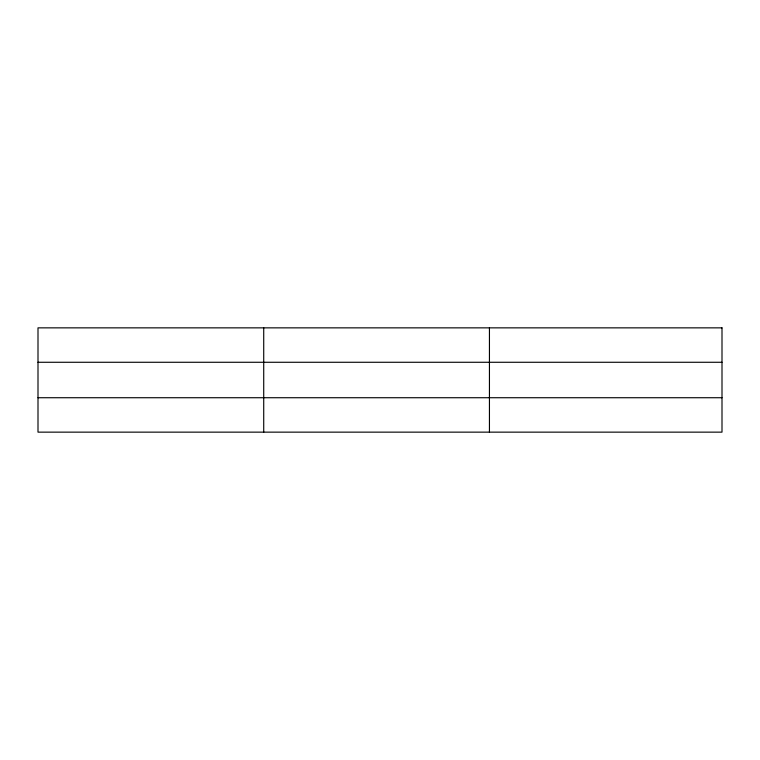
<?xml version="1.0" encoding="UTF-8"?>
<svg xmlns="http://www.w3.org/2000/svg" width="760" height="760" viewBox="0 0 760 760"><rect width="100%" height="100%" fill="white"/><g stroke="black" fill="none" stroke-linecap="round" stroke-linejoin="round"><path stroke-width="1.14" d="M263.72 432.145L263.72 327.854M489.44 432.145L489.44 327.854M38 362.273L722 362.273M38 397.727L722 397.727M722 327.854L722 432.145L38 432.145L38 327.854L722 327.854"/></g></svg>
